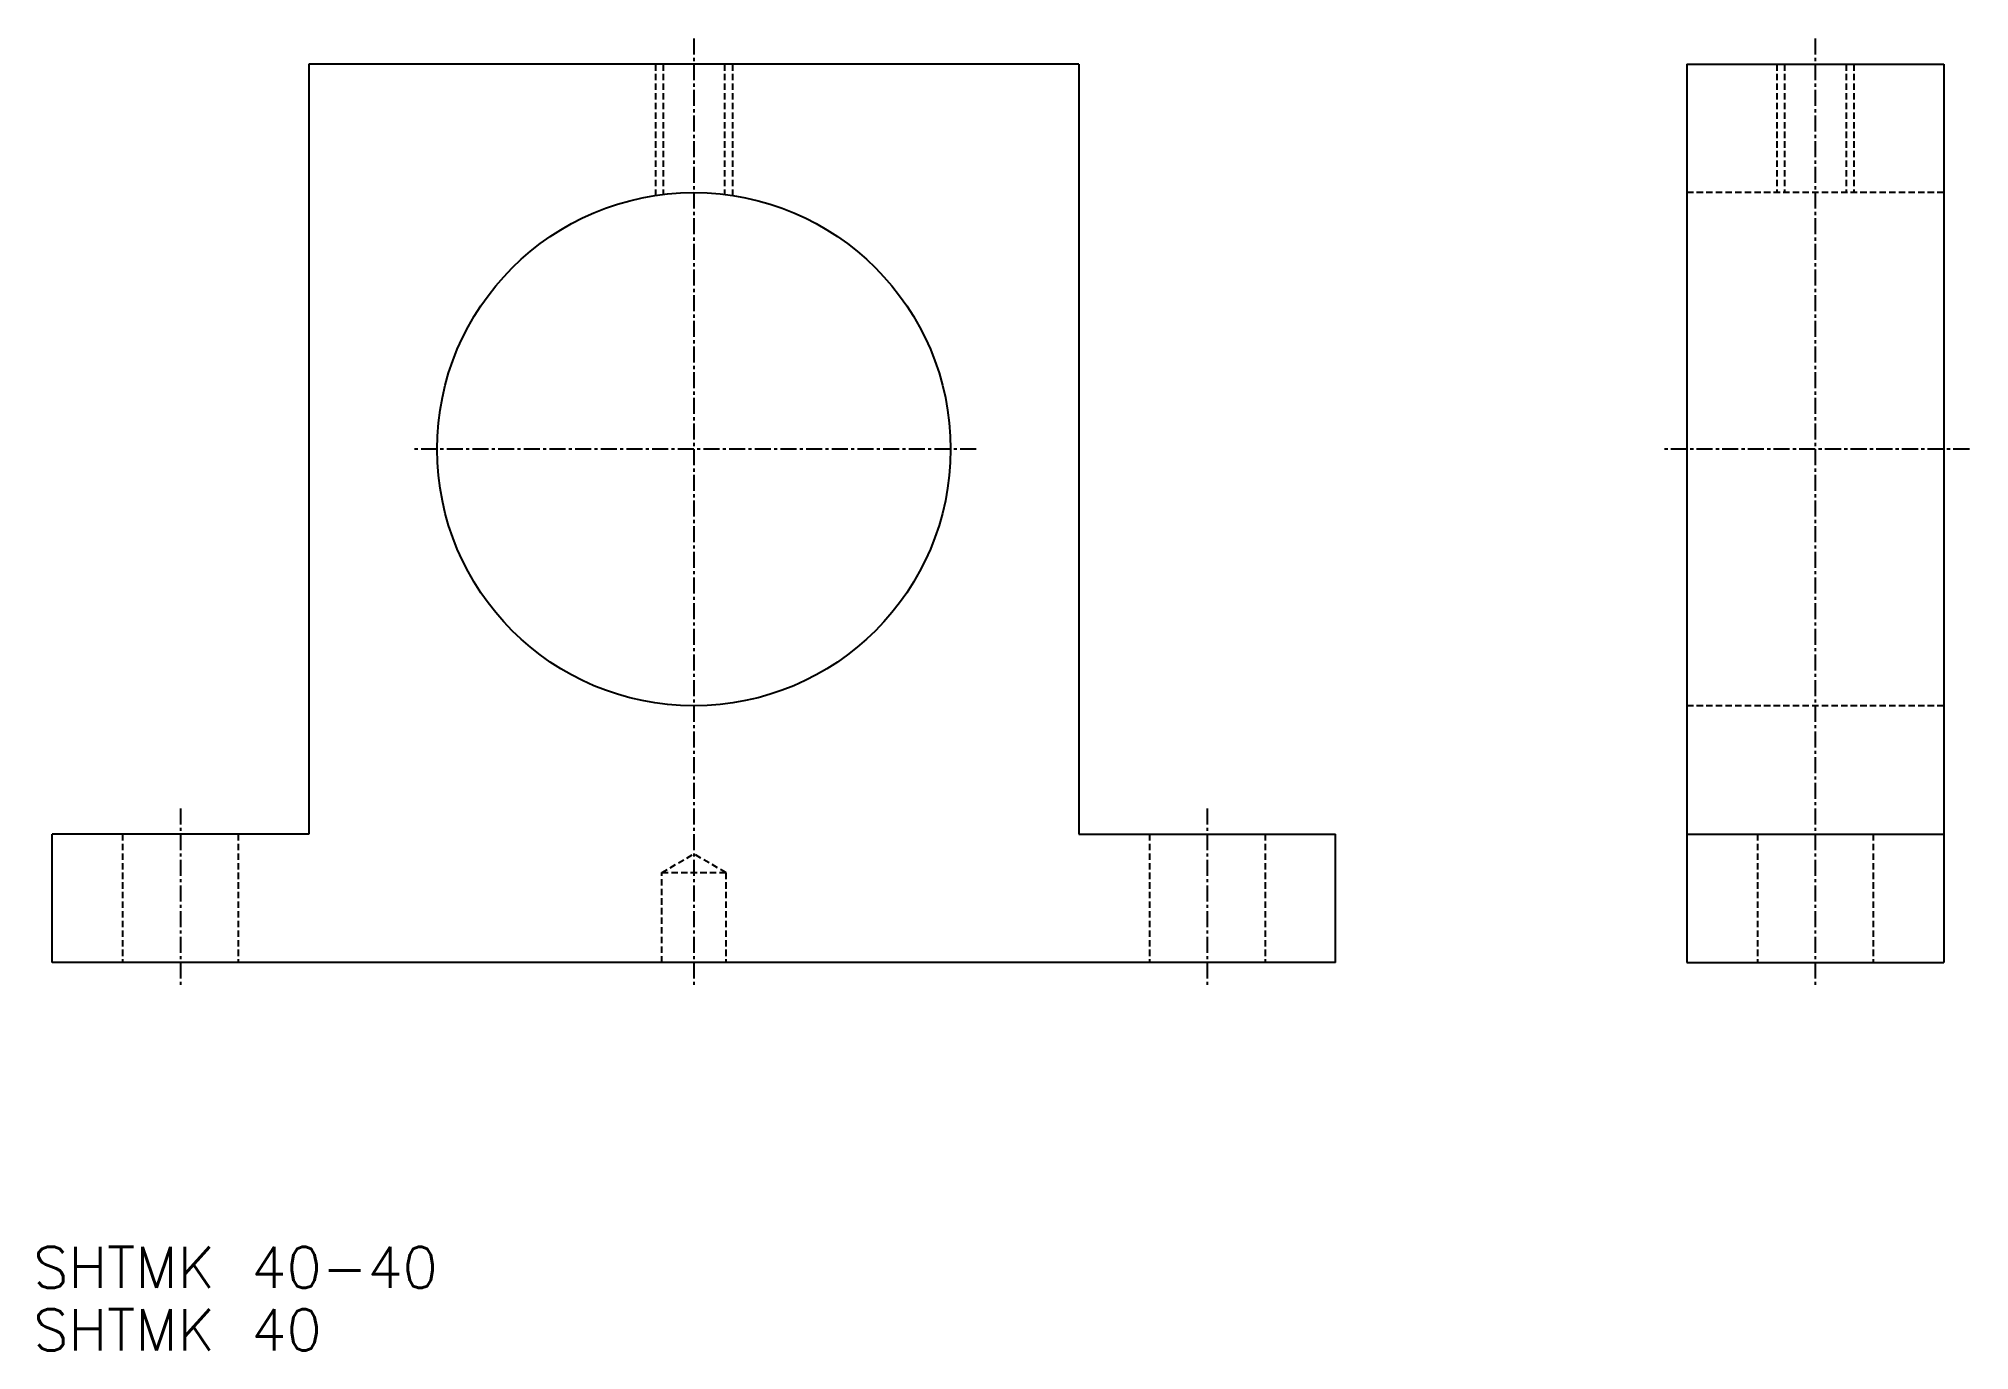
# Model space of a CAD drawing. Extents: x 2198 to 2349, y 40 to 143.
import ezdxf

# ---------------------------------------------------------------- set-up
doc = ezdxf.new("R2010")
doc.units = 0
doc.linetypes.add('CENTER', pattern=[2, 1.25, -0.25, 0.25, -0.25])
doc.linetypes.add('DASHED', pattern=[0.75, 0.5, -0.25])
doc.layers.get('0').update_dxf_attribs({"linetype": 'CONTINUOUS'})
doc.layers.add('CENTER', color=1, linetype='CENTER')
doc.styles.get("Standard").update_dxf_attribs({"font": 'txt.shx', "bigfont": 'bigfont.shx'})

msp = doc.modelspace()

# ---------------------------------------------------------------- linework, layer by layer
at = {"color": 7, "linetype": 'CONTINUOUS'}
for p, q in [((2219.16, 140.66), (2219.16, 80.66)), ((2279.16, 140.66), (2219.16, 140.66)), ((2279.16, 140.66), (2279.16, 80.66)), ((2326.53, 140.66), (2326.53, 70.66)), ((2326.53, 140.66), (2346.53, 140.66)), ((2346.53, 140.66), (2346.53, 70.66)), ((2199.16, 70.66), (2199.16, 80.66)), ((2219.16, 80.66), (2199.16, 80.66)), ((2279.16, 80.66), (2299.16, 80.66)), ((2299.16, 70.66), (2299.16, 80.66)), ((2326.53, 80.66), (2346.53, 80.66)), ((2299.16, 70.66), (2199.16, 70.66)), ((2249.16, 70.66), (2249.16, 70.66)), ((2249.16, 70.66), (2249.16, 70.66)), ((2249.16, 70.66), (2249.16, 70.66)), ((2249.16, 70.66), (2249.16, 70.66)), ((2274.16, 70.66), (2274.16, 70.66)), ((2326.53, 70.66), (2346.53, 70.66))]:
    msp.add_line(p, q, dxfattribs=at)
at = {"color": 3, "linetype": 'DASHED'}
for p, q in [((2246.16, 140.66), (2246.16, 130.44)), ((2246.76, 140.66), (2246.76, 130.52)), ((2251.56, 140.66), (2251.56, 130.52)), ((2252.16, 140.66), (2252.16, 130.44)), ((2333.53, 140.66), (2333.53, 130.66)), ((2334.13, 140.66), (2334.13, 130.66)), ((2338.93, 140.66), (2338.93, 130.66)), ((2339.53, 140.66), (2339.53, 130.66)), ((2346.53, 130.66), (2326.53, 130.66)), ((2346.53, 90.66), (2326.53, 90.66)), ((2204.66, 80.66), (2204.66, 70.66)), ((2213.66, 80.66), (2213.66, 70.66)), ((2284.66, 80.66), (2284.66, 70.66)), ((2293.66, 80.66), (2293.66, 70.66)), ((2332.03, 80.66), (2332.03, 70.66)), ((2341.03, 80.66), (2341.03, 70.66)), ((2246.66, 77.66), (2249.16, 79.11)), ((2251.66, 77.66), (2249.16, 79.11)), ((2246.66, 70.66), (2246.66, 77.66)), ((2246.66, 77.66), (2251.66, 77.66)), ((2251.66, 77.66), (2251.66, 70.66))]:
    msp.add_line(p, q, dxfattribs=at)
at = {"color": 7, "linetype": 'CONTINUOUS'}
msp.add_circle((2249.16, 110.66), 20, dxfattribs=at)
at = {"layer": 'CENTER', "color": 1, "linetype": 'CENTER'}
for p, q in [((2249.16, 142.66), (2249.16, 68.66)), ((2336.53, 142.66), (2336.53, 68.66)), ((2271.16, 110.66), (2227.16, 110.66)), ((2348.53, 110.66), (2324.53, 110.66)), ((2209.16, 82.66), (2209.16, 68.66)), ((2289.16, 82.66), (2289.16, 68.66))]:
    msp.add_line(p, q, dxfattribs=at)

# ---------------------------------------------------------------- texts
at = {"color": 7, "linetype": 'CONTINUOUS'}
for s, p in [('SHTMK 40-40', (2197.7, 45.29)), ('SHTMK 40', (2197.7, 40.43))]:
    msp.add_text(s, height=3.2, dxfattribs=at).set_placement(p)

doc.saveas('drawing.dxf')
